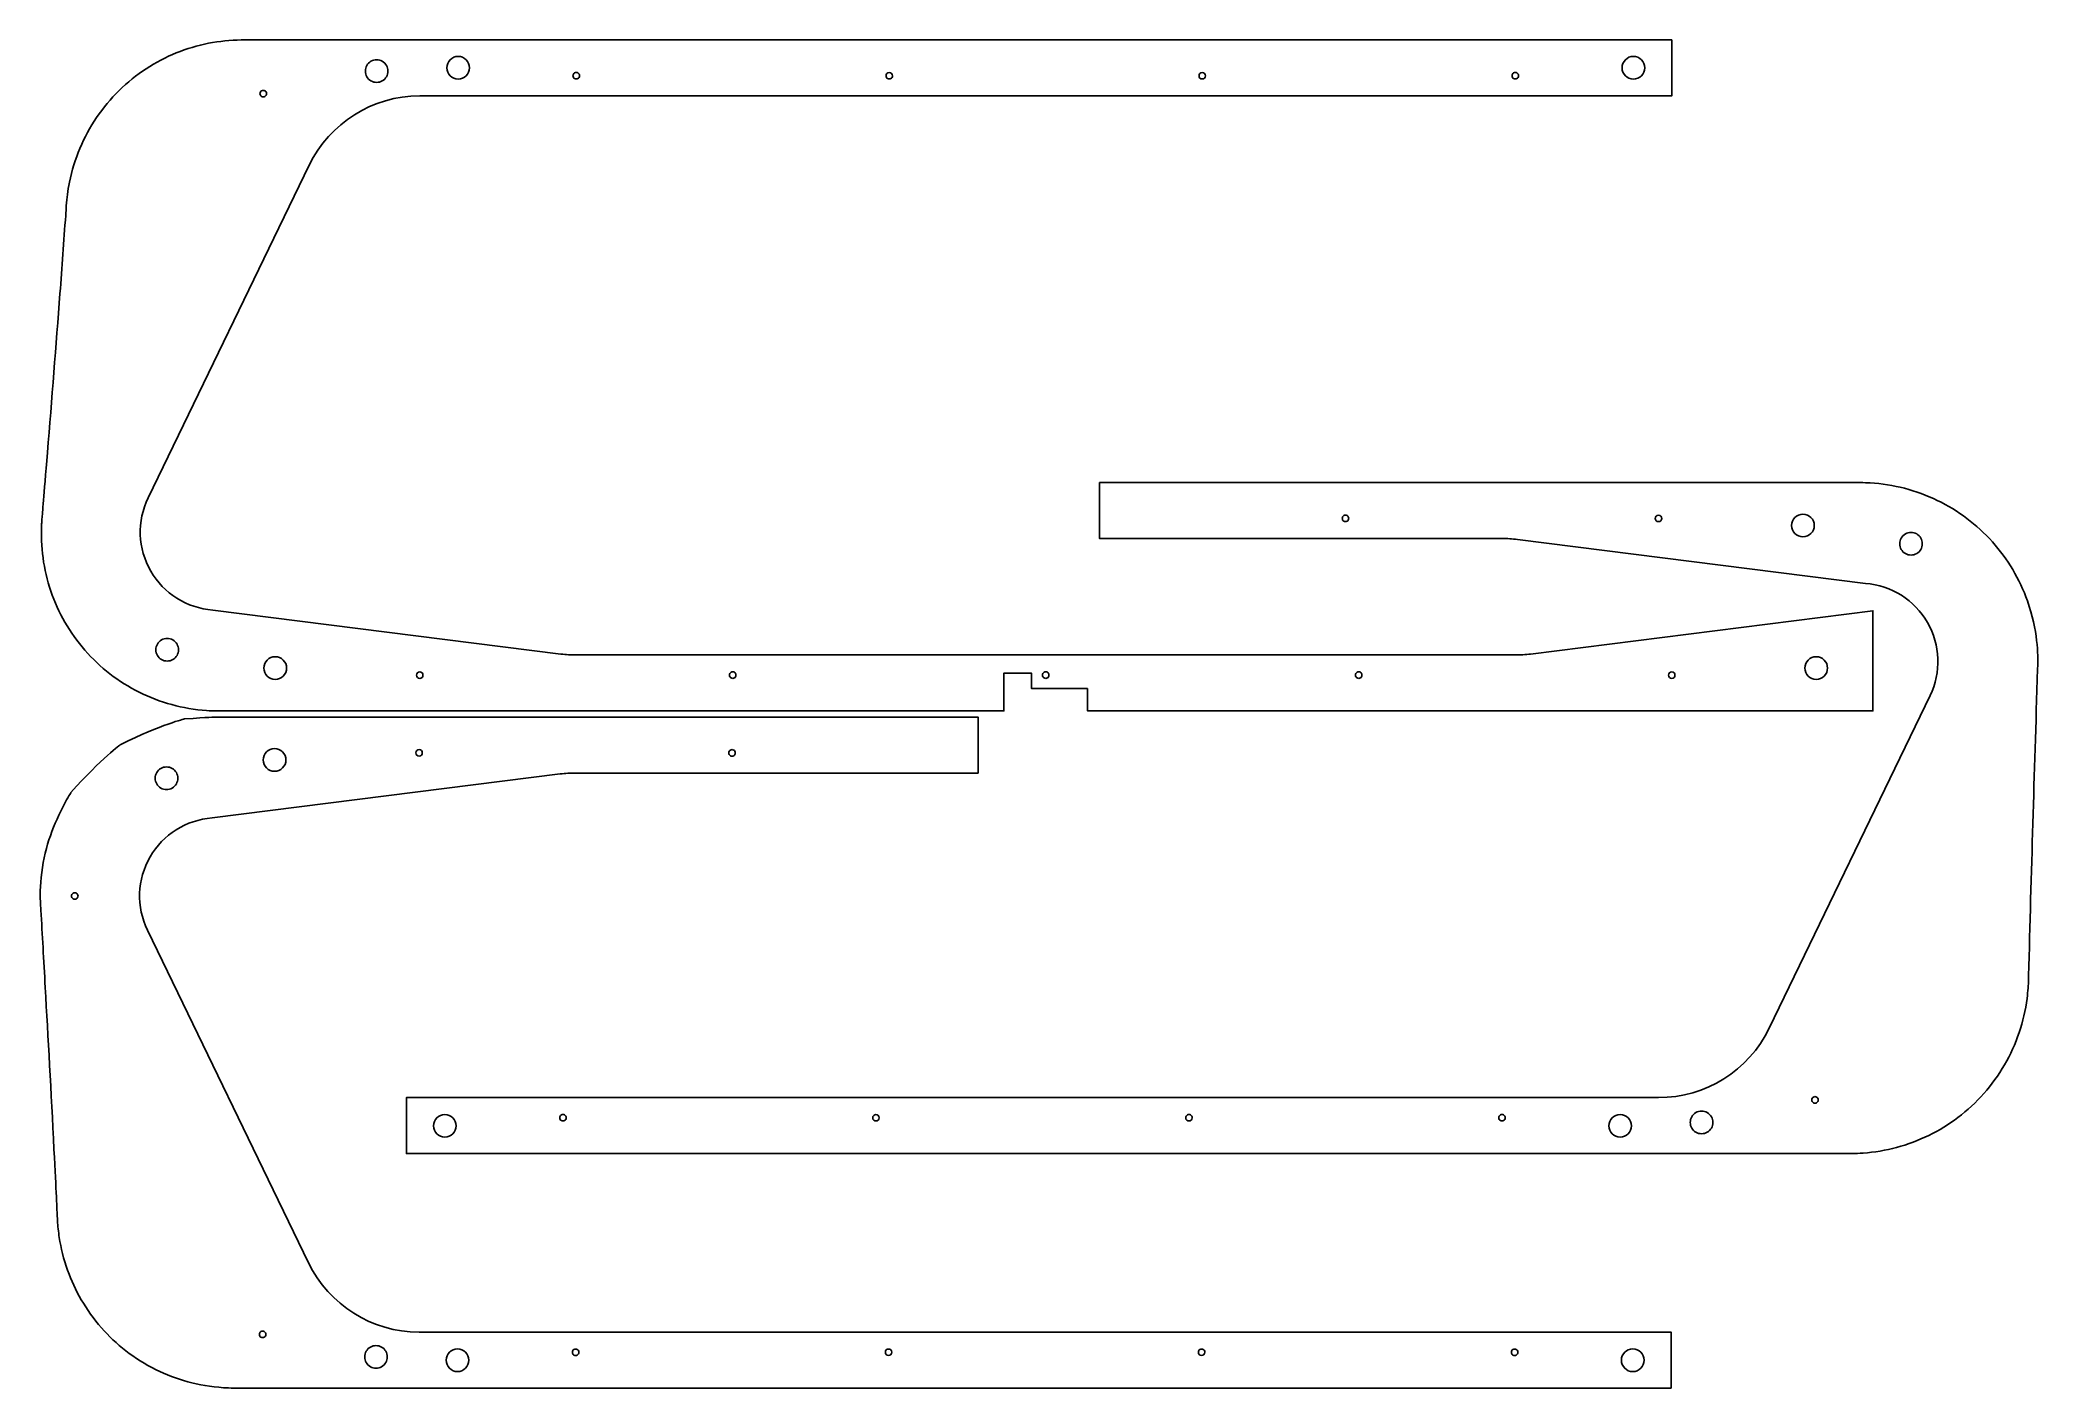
# Model space of a CAD drawing. Header units: millimetres. Extents: x 0.1 to 35.3, y 0.1 to 23.8.
import ezdxf

# ---------------------------------------------------------------- set-up
doc = ezdxf.new("R2010")
doc.units = ezdxf.units.MM
doc.layers.add('Layer_1', color=7, linetype='CONTINUOUS')

msp = doc.modelspace()

# ---------------------------------------------------------------- linework, layer by layer
at = {"layer": 'Layer_1', "color": 7}
for points in [[(6.810108, 22.830478), (28.857373, 22.830478), (28.857373, 23.814727), (3.695841, 23.814727)], [(2.026573, 15.75381), (4.861152, 21.608699)], [(18.780946, 16.022707), (18.780946, 15.038437), (25.867551, 15.038437)], [(32.166804, 16.022707), (18.780946, 16.022707)], [(26.138832, 15.021354), (32.269408, 14.247188)], [(9.294751, 13.005063), (3.164175, 13.779229)], [(18.569161, 12.399022), (18.569161, 12.00371), (32.400702, 12.00371), (32.400702, 13.766208), (26.37273, 13.005063)], [(3.266779, 12.00371), (17.097727, 12.00371), (17.097727, 12.668605), (17.58003, 12.668605), (17.58003, 12.399022), (18.569161, 12.399022)], [(26.101449, 12.98798), (9.566032, 12.98798)], [(33.407011, 12.272607), (30.572431, 6.417718)], [(16.640984, 10.910327), (16.640984, 11.894596), (3.255126, 11.894596)], [(9.554378, 10.910327), (16.640984, 10.910327)], [(3.152522, 10.119078), (9.283098, 10.893243)], [(4.849499, 2.289608), (2.014919, 8.144497)], [(28.623475, 5.195939), (6.576211, 5.195939), (6.576211, 4.21169), (32.005242, 4.21169)], [(3.550438, 0.08358), (28.845719, 0.08358), (28.845719, 1.067828), (6.798455, 1.067828)]]:
    msp.add_lwpolyline(points, dxfattribs=at)
for points in [[(6.250758, 23.267412)], [(7.685136, 23.325958)], [(28.380966, 23.325958)], [(4.111317, 22.870461)], [(9.623121, 23.184811)], [(15.134925, 23.184811)], [(20.646729, 23.184811)], [(26.158533, 23.184811)], [(23.05456, 15.392774)], [(28.566365, 15.392774)], [(30.968481, 15.268025)], [(32.871228, 14.946021)], [(2.562355, 13.080396)], [(4.465102, 12.758392)], [(31.601, 12.758392)], [(6.867219, 12.633643)], [(12.379023, 12.633643)], [(17.890827, 12.633643)], [(23.402631, 12.633643)], [(28.914435, 12.633643)], [(6.741392, 11.264664)], [(12.253196, 11.264664)], [(4.054827, 11.139915)], [(2.152079, 10.817911)], [(0.678407, 8.744981)], [(31.322266, 5.155956)], [(7.052617, 4.700459)], [(9.27505, 4.841606)], [(14.786854, 4.841606)], [(20.298658, 4.841606)], [(25.810462, 4.841606)], [(27.748447, 4.700459)], [(29.182825, 4.759005)], [(3.98549, 1.027845)], [(9.497294, 0.713495)], [(15.009098, 0.713495)], [(20.520902, 0.713495)], [(26.032707, 0.713495)], [(5.840482, 0.630894)], [(7.274861, 0.572348)], [(27.970691, 0.572348)]]:
    msp.add_lwpolyline(points, close=True, dxfattribs=at)
for points in [[(3.091979, 23.755834), (2.704328, 23.679425), (2.330835, 23.529183), (1.993309, 23.308693)], [(3.664971, 23.81458), (3.474501, 23.812702), (3.282681, 23.793424), (3.091979, 23.755834)], [(3.695814, 23.814732), (3.685542, 23.814732), (3.675261, 23.81468), (3.664971, 23.81458)], [(1.993309, 23.308693), (1.651222, 23.085224), (1.353227, 22.794157), (1.119466, 22.448798)], [(5.951791, 23.440021), (5.890124, 23.404417), (5.852136, 23.338619), (5.852136, 23.267412)], [(5.852136, 23.267412), (5.852136, 23.196205), (5.890124, 23.130407), (5.951791, 23.094804)], [(6.151102, 23.440021), (6.089435, 23.475624), (6.013458, 23.475624), (5.951791, 23.440021)], [(6.250758, 23.267412), (6.250758, 23.338619), (6.212769, 23.404417), (6.151102, 23.440021)], [(6.151102, 23.094804), (6.212769, 23.130407), (6.250758, 23.196205), (6.250758, 23.267412)], [(7.485826, 23.525087), (7.375821, 23.525087), (7.286616, 23.435963), (7.286515, 23.325958)], [(7.286515, 23.325958), (7.286616, 23.215953), (7.375821, 23.12683), (7.485826, 23.12683)], [(7.685136, 23.325958), (7.685036, 23.435963), (7.595831, 23.525087), (7.485826, 23.525087)], [(7.485826, 23.12683), (7.595831, 23.12683), (7.685036, 23.215953), (7.685136, 23.325958)], [(9.537491, 23.23425), (9.519828, 23.224052), (9.508948, 23.205206), (9.508948, 23.184811)], [(9.594577, 23.23425), (9.576915, 23.244447), (9.555154, 23.244447), (9.537491, 23.23425)], [(9.623121, 23.184811), (9.623121, 23.205206), (9.61224, 23.224052), (9.594577, 23.23425)], [(15.077838, 23.241898), (15.04631, 23.241898), (15.020752, 23.216339), (15.020752, 23.184811)], [(15.134925, 23.184811), (15.134925, 23.216339), (15.109366, 23.241898), (15.077838, 23.241898)], [(20.589642, 23.241898), (20.558114, 23.241898), (20.532556, 23.216339), (20.532556, 23.184811)], [(20.646729, 23.184811), (20.646729, 23.216339), (20.621171, 23.241898), (20.589642, 23.241898)], [(26.072903, 23.23425), (26.055241, 23.224052), (26.04436, 23.205206), (26.04436, 23.184811)], [(26.12999, 23.23425), (26.112327, 23.244447), (26.090566, 23.244447), (26.072903, 23.23425)], [(26.158533, 23.184811), (26.158533, 23.205206), (26.147653, 23.224052), (26.12999, 23.23425)], [(28.181655, 23.525087), (28.07165, 23.525087), (27.982445, 23.435963), (27.982344, 23.325958)], [(27.982344, 23.325958), (27.982445, 23.215953), (28.07165, 23.12683), (28.181655, 23.12683)], [(28.380966, 23.325958), (28.380865, 23.435963), (28.29166, 23.525087), (28.181655, 23.525087)], [(28.181655, 23.12683), (28.29166, 23.12683), (28.380865, 23.215953), (28.380966, 23.325958)], [(4.025687, 22.9199), (4.008024, 22.909702), (3.997143, 22.890857), (3.997143, 22.870461)], [(3.997143, 22.870461), (3.997143, 22.850066), (4.008024, 22.83122), (4.025687, 22.821023)], [(4.082773, 22.9199), (4.065111, 22.930098), (4.043349, 22.930098), (4.025687, 22.9199)], [(4.111317, 22.870461), (4.111317, 22.890857), (4.100436, 22.909702), (4.082773, 22.9199)], [(4.082773, 22.821023), (4.100436, 22.83122), (4.111317, 22.850066), (4.111317, 22.870461)], [(5.951791, 23.094804), (6.013458, 23.0592), (6.089435, 23.0592), (6.151102, 23.094804)], [(9.508948, 23.184811), (9.508948, 23.164416), (9.519828, 23.14557), (9.537491, 23.135373)], [(9.537491, 23.135373), (9.555154, 23.125175), (9.576915, 23.125175), (9.594577, 23.135373)], [(9.594577, 23.135373), (9.61224, 23.14557), (9.623121, 23.164416), (9.623121, 23.184811)], [(15.020752, 23.184811), (15.020752, 23.164416), (15.031632, 23.14557), (15.049295, 23.135373)], [(15.049295, 23.135373), (15.066958, 23.125175), (15.088719, 23.125175), (15.106382, 23.135373)], [(15.106382, 23.135373), (15.124044, 23.14557), (15.134925, 23.164416), (15.134925, 23.184811)], [(20.532556, 23.184811), (20.532556, 23.153283), (20.558114, 23.127725), (20.589642, 23.127725)], [(20.589642, 23.127725), (20.621171, 23.127725), (20.646729, 23.153283), (20.646729, 23.184811)], [(26.04436, 23.184811), (26.04436, 23.164416), (26.055241, 23.14557), (26.072903, 23.135373)], [(26.072903, 23.135373), (26.090566, 23.125175), (26.112327, 23.125175), (26.12999, 23.135373)], [(26.12999, 23.135373), (26.147653, 23.14557), (26.158533, 23.164416), (26.158533, 23.184811)], [(4.025687, 22.821023), (4.043349, 22.810825), (4.065111, 22.810825), (4.082773, 22.821023)], [(6.810132, 22.830481), (5.979988, 22.830481), (5.222916, 22.355878), (4.861175, 21.608694)], [(1.119466, 22.448798), (0.889215, 22.108621), (0.72634, 21.723172), (0.643003, 21.312093)], [(0.643003, 21.312093), (0.610011, 21.149349), (0.596597, 21.038249), (0.586829, 20.89548)], [(0.586829, 20.89548), (0.583332, 20.84438), (0.579541, 20.789278), (0.575173, 20.726322)], [(0.575173, 20.726322), (0.543833, 20.274543), (0.510042, 19.811607), (0.475317, 19.351126)], [(0.475317, 19.351126), (0.406266, 18.43545), (0.330518, 17.489552), (0.253925, 16.552301)], [(0.253925, 16.552301), (0.188432, 15.750885), (0.167423, 15.499754), (0.157844, 15.383676)], [(32.350808, 16.017306), (32.290523, 16.020839), (32.256034, 16.022694), (32.166754, 16.022694)], [(33.533658, 15.709788), (33.161881, 15.889561), (32.759804, 15.993336), (32.350808, 16.017306)], [(2.026584, 15.753776), (1.827788, 15.343159), (1.84511, 14.860766), (2.072845, 14.465465)], [(34.50347, 14.979407), (34.229866, 15.285056), (33.900043, 15.532624), (33.533658, 15.709788)], [(0.151803, 15.295422), (0.130157, 14.897535), (0.183782, 14.495193), (0.315153, 14.110567)], [(0.157844, 15.383676), (0.154575, 15.344057), (0.153147, 15.320131), (0.151803, 15.295422)], [(23.083104, 15.442212), (23.065441, 15.432015), (23.05456, 15.413169), (23.05456, 15.392774)], [(23.05456, 15.392774), (23.05456, 15.372379), (23.065441, 15.353533), (23.083104, 15.343336)], [(23.14019, 15.442212), (23.122528, 15.45241), (23.100766, 15.45241), (23.083104, 15.442212)], [(23.083104, 15.343336), (23.100766, 15.333138), (23.122528, 15.333138), (23.14019, 15.343336)], [(23.168733, 15.392774), (23.168733, 15.413169), (23.157853, 15.432015), (23.14019, 15.442212)], [(23.14019, 15.343336), (23.157853, 15.353533), (23.168733, 15.372379), (23.168733, 15.392774)], [(28.623451, 15.449727), (28.591975, 15.449727), (28.566438, 15.42425), (28.566365, 15.392774)], [(28.566365, 15.392774), (28.566438, 15.361298), (28.591975, 15.335821), (28.623451, 15.335821)], [(28.680537, 15.392774), (28.680464, 15.42425), (28.654927, 15.449727), (28.623451, 15.449727)], [(28.623451, 15.335821), (28.654927, 15.335821), (28.680464, 15.361298), (28.680537, 15.392774)], [(31.167792, 15.467154), (31.057787, 15.467154), (30.968582, 15.37803), (30.968481, 15.268025)], [(30.968481, 15.268025), (30.968582, 15.15802), (31.057787, 15.068897), (31.167792, 15.068897)], [(31.367103, 15.268025), (31.367002, 15.37803), (31.277797, 15.467154), (31.167792, 15.467154)], [(31.167792, 15.068897), (31.277797, 15.068897), (31.367002, 15.15802), (31.367103, 15.268025)], [(33.170195, 15.11863), (33.108528, 15.154234), (33.032551, 15.154234), (32.970884, 15.11863)], [(26.138834, 15.021383), (26.048853, 15.032745), (25.958246, 15.038443), (25.867549, 15.038443)], [(32.970884, 15.11863), (32.909216, 15.083026), (32.871228, 15.017228), (32.871228, 14.946021)], [(32.871228, 14.946021), (32.871228, 14.874814), (32.909216, 14.809016), (32.970884, 14.773413)], [(33.26985, 14.946021), (33.26985, 15.017228), (33.231862, 15.083026), (33.170195, 15.11863)], [(33.170195, 14.773413), (33.231862, 14.809016), (33.26985, 14.874814), (33.26985, 14.946021)], [(35.120824, 13.939778), (34.983905, 14.324672), (34.773766, 14.677451), (34.50347, 14.979407)], [(2.072845, 14.465465), (2.30058, 14.070164), (2.709203, 13.813202), (3.164143, 13.779205)], [(32.970884, 14.773413), (33.032551, 14.737809), (33.108528, 14.737809), (33.170195, 14.773413)], [(0.315153, 14.110567), (0.444194, 13.732755), (0.645828, 13.379464), (0.913324, 13.072356)], [(33.360738, 13.560952), (33.133004, 13.956253), (32.72438, 14.213215), (32.26944, 14.247212)], [(35.301066, 12.786372), (35.30737, 12.98722), (35.304723, 13.422817), (35.120824, 13.939778)], [(33.406999, 12.272641), (33.605795, 12.683258), (33.588473, 13.165651), (33.360738, 13.560952)], [(0.913324, 13.072356), (1.178086, 12.768385), (1.502156, 12.515797), (1.870181, 12.332216)], [(2.263388, 13.253004), (2.201721, 13.217401), (2.163733, 13.151603), (2.163733, 13.080396)], [(2.163733, 13.080396), (2.163733, 13.009189), (2.201721, 12.943391), (2.263388, 12.907787)], [(2.4627, 13.253004), (2.401033, 13.288608), (2.325056, 13.288608), (2.263388, 13.253004)], [(2.562355, 13.080396), (2.562355, 13.151603), (2.524367, 13.217401), (2.4627, 13.253004)], [(2.4627, 12.907787), (2.524367, 12.943391), (2.562355, 13.009189), (2.562355, 13.080396)], [(2.263388, 12.907787), (2.325056, 12.872183), (2.401033, 12.872183), (2.4627, 12.907787)], [(4.265791, 12.95752), (4.155786, 12.95752), (4.066581, 12.868397), (4.06648, 12.758392)], [(4.06648, 12.758392), (4.066581, 12.648387), (4.155786, 12.559263), (4.265791, 12.559263)], [(4.465102, 12.758392), (4.465001, 12.868397), (4.375796, 12.95752), (4.265791, 12.95752)], [(4.265791, 12.559263), (4.375796, 12.559263), (4.465001, 12.648387), (4.465102, 12.758392)], [(6.810132, 12.690596), (6.778656, 12.690596), (6.75312, 12.665119), (6.753046, 12.633643)], [(6.867219, 12.633643), (6.867145, 12.665119), (6.841608, 12.690596), (6.810132, 12.690596)], [(9.294749, 13.005034), (9.384731, 12.993672), (9.475338, 12.987974), (9.566034, 12.987974)], [(12.293393, 12.683081), (12.27573, 12.672884), (12.26485, 12.654038), (12.26485, 12.633643)], [(12.35048, 12.683081), (12.332817, 12.693279), (12.311056, 12.693279), (12.293393, 12.683081)], [(12.379023, 12.633643), (12.379023, 12.654038), (12.368142, 12.672884), (12.35048, 12.683081)], [(17.805197, 12.683081), (17.787535, 12.672884), (17.776654, 12.654038), (17.776654, 12.633643)], [(17.862284, 12.683081), (17.844621, 12.693279), (17.82286, 12.693279), (17.805197, 12.683081)], [(17.890827, 12.633643), (17.890827, 12.654038), (17.879946, 12.672884), (17.862284, 12.683081)], [(23.317001, 12.683081), (23.299339, 12.672884), (23.288458, 12.654038), (23.288458, 12.633643)], [(23.374088, 12.683081), (23.356425, 12.693279), (23.334664, 12.693279), (23.317001, 12.683081)], [(23.402631, 12.633643), (23.402631, 12.654038), (23.39175, 12.672884), (23.374088, 12.683081)], [(26.101447, 12.987974), (26.192143, 12.987974), (26.28275, 12.993672), (26.372732, 13.005034)], [(28.857349, 12.690596), (28.825873, 12.690596), (28.800336, 12.665119), (28.800262, 12.633643)], [(28.914435, 12.633643), (28.914361, 12.665119), (28.888824, 12.690596), (28.857349, 12.690596)], [(31.40169, 12.95752), (31.291685, 12.95752), (31.20248, 12.868397), (31.202379, 12.758392)], [(31.202379, 12.758392), (31.20248, 12.648387), (31.291685, 12.559263), (31.40169, 12.559263)], [(31.601, 12.758392), (31.6009, 12.868397), (31.511695, 12.95752), (31.40169, 12.95752)], [(31.40169, 12.559263), (31.511695, 12.559263), (31.6009, 12.648387), (31.601, 12.758392)], [(35.215922, 10.021436), (35.243085, 10.934268), (35.267709, 11.723548), (35.299725, 12.743666)], [(35.299725, 12.743666), (35.300121, 12.756421), (35.300569, 12.770681), (35.301066, 12.786372)], [(1.870181, 12.332216), (2.236344, 12.149565), (2.638682, 12.038981), (3.055232, 12.010856)], [(6.753046, 12.633643), (6.75312, 12.602167), (6.778656, 12.57669), (6.810132, 12.57669)], [(6.810132, 12.57669), (6.841608, 12.57669), (6.867145, 12.602167), (6.867219, 12.633643)], [(12.26485, 12.633643), (12.26485, 12.613248), (12.27573, 12.594402), (12.293393, 12.584205)], [(12.293393, 12.584205), (12.311056, 12.574007), (12.332817, 12.574007), (12.35048, 12.584205)], [(12.35048, 12.584205), (12.368142, 12.594402), (12.379023, 12.613248), (12.379023, 12.633643)], [(17.776654, 12.633643), (17.776654, 12.613248), (17.787535, 12.594402), (17.805197, 12.584205)], [(17.805197, 12.584205), (17.82286, 12.574007), (17.844621, 12.574007), (17.862284, 12.584205)], [(17.862284, 12.584205), (17.879946, 12.594402), (17.890827, 12.613248), (17.890827, 12.633643)], [(23.288458, 12.633643), (23.288458, 12.613248), (23.299339, 12.594402), (23.317001, 12.584205)], [(23.317001, 12.584205), (23.334664, 12.574007), (23.356425, 12.574007), (23.374088, 12.584205)], [(23.374088, 12.584205), (23.39175, 12.594402), (23.402631, 12.613248), (23.402631, 12.633643)], [(28.800262, 12.633643), (28.800336, 12.602167), (28.825873, 12.57669), (28.857349, 12.57669)], [(28.857349, 12.57669), (28.888824, 12.57669), (28.914361, 12.602167), (28.914435, 12.633643)], [(3.055232, 12.010856), (3.12443, 12.006184), (3.162213, 12.003723), (3.266829, 12.003723)], [(2.669665, 11.862657), (2.669665, 11.862657), (2.274249, 11.768686), (1.544226, 11.413975)], [(3.255176, 11.894584), (3.163835, 11.894584), (3.117401, 11.892352), (2.669665, 11.862657)], [(1.544226, 11.413975), (1.544226, 11.413975), (1.212628, 11.176755), (0.668398, 10.56812)], [(4.254138, 11.339043), (4.144133, 11.339043), (4.054928, 11.24992), (4.054827, 11.139915)], [(4.453448, 11.139915), (4.453348, 11.24992), (4.364143, 11.339043), (4.254138, 11.339043)], [(6.798479, 11.321617), (6.767003, 11.321617), (6.741466, 11.296139), (6.741392, 11.264664)], [(6.741392, 11.264664), (6.741466, 11.233188), (6.767003, 11.207711), (6.798479, 11.207711)], [(6.855565, 11.264664), (6.855491, 11.296139), (6.829955, 11.321617), (6.798479, 11.321617)], [(6.798479, 11.207711), (6.829955, 11.207711), (6.855491, 11.233188), (6.855565, 11.264664)], [(12.281739, 11.314102), (12.264077, 11.303905), (12.253196, 11.285059), (12.253196, 11.264664)], [(12.253196, 11.264664), (12.253196, 11.244269), (12.264077, 11.225423), (12.281739, 11.215225)], [(12.338826, 11.314102), (12.321163, 11.3243), (12.299402, 11.3243), (12.281739, 11.314102)], [(12.367369, 11.264664), (12.367369, 11.285059), (12.356489, 11.303905), (12.338826, 11.314102)], [(12.338826, 11.215225), (12.356489, 11.225423), (12.367369, 11.244269), (12.367369, 11.264664)], [(2.251735, 10.99052), (2.190068, 10.954916), (2.152079, 10.889118), (2.152079, 10.817911)], [(2.451046, 10.99052), (2.389379, 11.026123), (2.313402, 11.026123), (2.251735, 10.99052)], [(2.550702, 10.817911), (2.550702, 10.889118), (2.512713, 10.954916), (2.451046, 10.99052)], [(4.054827, 11.139915), (4.054928, 11.02991), (4.144133, 10.940786), (4.254138, 10.940786)], [(4.254138, 10.940786), (4.364143, 10.940786), (4.453348, 11.02991), (4.453448, 11.139915)], [(9.554381, 10.910333), (9.463684, 10.910333), (9.373077, 10.904635), (9.283095, 10.893272)], [(12.281739, 11.215225), (12.299402, 11.205028), (12.321163, 11.205028), (12.338826, 11.215225)], [(0.668398, 10.56812), (0.668398, 10.56812), (0.45021, 10.219305), (0.305352, 9.806526)], [(2.152079, 10.817911), (2.152079, 10.746704), (2.190068, 10.680906), (2.251735, 10.645303)], [(2.251735, 10.645303), (2.313402, 10.609699), (2.389379, 10.609699), (2.451046, 10.645303)], [(2.451046, 10.645303), (2.512713, 10.680906), (2.550702, 10.746704), (2.550702, 10.817911)], [(3.152488, 10.119102), (2.697549, 10.085104), (2.288926, 9.828142), (2.061191, 9.432841)], [(35.141345, 7.344867), (35.163849, 8.230565), (35.189825, 9.144451), (35.215922, 10.021436)], [(0.305352, 9.806526), (0.237151, 9.612183), (0.182805, 9.397051), (0.152864, 9.158357)], [(0.152864, 9.158357), (0.122484, 8.916145), (0.125006, 8.735718), (0.133528, 8.586446)], [(2.061191, 9.432841), (1.833457, 9.03754), (1.816135, 8.555148), (2.014931, 8.144531)], [(0.764038, 8.79442), (0.746375, 8.804618), (0.724613, 8.804618), (0.706951, 8.79442)], [(0.133528, 8.586446), (0.135277, 8.555811), (0.136952, 8.526469), (0.138566, 8.498171)], [(0.138566, 8.498171), (0.163531, 8.060752), (0.188252, 7.62702), (0.215991, 7.133481)], [(0.706951, 8.79442), (0.689288, 8.784223), (0.678407, 8.765377), (0.678407, 8.744981)], [(0.678407, 8.744981), (0.678407, 8.724586), (0.689288, 8.70574), (0.706951, 8.695543)], [(0.706951, 8.695543), (0.724613, 8.685345), (0.746375, 8.685345), (0.764038, 8.695543)], [(0.792581, 8.744981), (0.792581, 8.765377), (0.7817, 8.784223), (0.764038, 8.79442)], [(0.764038, 8.695543), (0.7817, 8.70574), (0.792581, 8.724586), (0.792581, 8.744981)], [(0.215991, 7.133481), (0.265007, 6.261389), (0.317993, 5.301291), (0.369675, 4.28439)], [(35.113734, 6.942859), (35.131009, 7.074709), (35.137197, 7.18074), (35.139565, 7.274568)], [(35.139565, 7.274568), (35.140179, 7.298739), (35.140767, 7.322093), (35.141345, 7.344867)], [(34.716599, 5.773736), (34.925822, 6.134817), (35.059939, 6.532269), (35.113734, 6.942859)], [(28.623451, 5.195936), (29.453595, 5.195936), (30.210667, 5.670539), (30.572408, 6.417723)], [(33.89549, 4.845461), (34.229647, 5.098118), (34.508236, 5.414141), (34.716599, 5.773736)], [(29.282481, 4.931613), (29.220814, 4.89601), (29.182825, 4.830212), (29.182825, 4.759005)], [(29.481792, 4.931613), (29.420125, 4.967217), (29.344148, 4.967217), (29.282481, 4.931613)], [(29.581448, 4.759005), (29.581448, 4.830212), (29.543459, 4.89601), (29.481792, 4.931613)], [(31.35081, 5.205394), (31.333147, 5.195197), (31.322266, 5.176351), (31.322266, 5.155956)], [(31.322266, 5.155956), (31.322266, 5.13556), (31.333147, 5.116715), (31.35081, 5.106517)], [(31.407897, 5.205394), (31.390234, 5.215592), (31.368473, 5.215592), (31.35081, 5.205394)], [(31.35081, 5.106517), (31.368473, 5.096319), (31.390234, 5.096319), (31.407897, 5.106517)], [(31.43644, 5.155956), (31.43644, 5.176351), (31.425559, 5.195197), (31.407897, 5.205394)], [(31.407897, 5.106517), (31.425559, 5.116715), (31.43644, 5.13556), (31.43644, 5.155956)], [(7.251928, 4.899587), (7.141923, 4.899587), (7.052718, 4.810464), (7.052617, 4.700459)], [(7.052617, 4.700459), (7.052718, 4.590454), (7.141923, 4.50133), (7.251928, 4.50133)], [(7.451239, 4.700459), (7.451138, 4.810464), (7.361933, 4.899587), (7.251928, 4.899587)], [(7.251928, 4.50133), (7.361933, 4.50133), (7.451138, 4.590454), (7.451239, 4.700459)], [(9.303593, 4.891044), (9.285931, 4.880847), (9.27505, 4.862001), (9.27505, 4.841606)], [(9.27505, 4.841606), (9.27505, 4.821211), (9.285931, 4.802365), (9.303593, 4.792167)], [(9.36068, 4.891044), (9.343017, 4.901242), (9.321256, 4.901242), (9.303593, 4.891044)], [(9.303593, 4.792167), (9.321256, 4.78197), (9.343017, 4.78197), (9.36068, 4.792167)], [(9.389223, 4.841606), (9.389223, 4.862001), (9.378342, 4.880847), (9.36068, 4.891044)], [(9.36068, 4.792167), (9.378342, 4.802365), (9.389223, 4.821211), (9.389223, 4.841606)], [(14.843941, 4.898692), (14.812413, 4.898692), (14.786854, 4.873134), (14.786854, 4.841606)], [(14.786854, 4.841606), (14.786854, 4.810078), (14.812413, 4.784519), (14.843941, 4.784519)], [(14.901027, 4.841606), (14.901027, 4.873134), (14.875469, 4.898692), (14.843941, 4.898692)], [(14.843941, 4.784519), (14.875469, 4.784519), (14.901027, 4.810078), (14.901027, 4.841606)], [(20.327202, 4.891044), (20.309539, 4.880847), (20.298658, 4.862001), (20.298658, 4.841606)], [(20.298658, 4.841606), (20.298658, 4.810078), (20.324217, 4.784519), (20.355745, 4.784519)], [(20.384288, 4.891044), (20.366625, 4.901242), (20.344864, 4.901242), (20.327202, 4.891044)], [(20.355745, 4.784519), (20.387273, 4.784519), (20.412831, 4.810078), (20.412831, 4.841606)], [(20.412831, 4.841606), (20.412831, 4.862001), (20.401951, 4.880847), (20.384288, 4.891044)], [(25.839006, 4.891044), (25.821343, 4.880847), (25.810462, 4.862001), (25.810462, 4.841606)], [(25.810462, 4.841606), (25.810462, 4.821211), (25.821343, 4.802365), (25.839006, 4.792167)], [(25.896092, 4.891044), (25.87843, 4.901242), (25.856668, 4.901242), (25.839006, 4.891044)], [(25.839006, 4.792167), (25.856668, 4.78197), (25.87843, 4.78197), (25.896092, 4.792167)], [(25.924636, 4.841606), (25.924636, 4.862001), (25.913755, 4.880847), (25.896092, 4.891044)], [(25.896092, 4.792167), (25.913755, 4.802365), (25.924636, 4.821211), (25.924636, 4.841606)], [(27.947758, 4.899587), (27.837752, 4.899587), (27.748547, 4.810464), (27.748447, 4.700459)], [(27.748447, 4.700459), (27.748547, 4.590454), (27.837752, 4.50133), (27.947758, 4.50133)], [(28.147068, 4.700459), (28.146968, 4.810464), (28.057763, 4.899587), (27.947758, 4.899587)], [(27.947758, 4.50133), (28.057763, 4.50133), (28.146968, 4.590454), (28.147068, 4.700459)], [(29.182825, 4.759005), (29.182825, 4.687798), (29.220814, 4.622), (29.282481, 4.586396)], [(29.282481, 4.586396), (29.344148, 4.550793), (29.420125, 4.550793), (29.481792, 4.586396)], [(29.481792, 4.586396), (29.543459, 4.622), (29.581448, 4.687798), (29.581448, 4.759005)], [(32.817761, 4.318677), (33.20918, 4.423623), (33.574841, 4.603017), (33.89549, 4.845461)], [(0.369675, 4.28439), (0.408139, 3.527574), (0.422103, 3.217655), (0.42877, 3.074642)], [(32.227845, 4.219583), (32.427998, 4.233807), (32.625502, 4.267129), (32.817761, 4.318677)], [(32.005254, 4.211685), (32.109642, 4.211685), (32.151836, 4.214182), (32.227845, 4.219583)], [(0.42877, 3.074642), (0.429603, 3.056677), (0.430468, 3.041352), (0.431279, 3.028108)], [(0.431279, 3.028108), (0.43695, 2.935497), (0.446969, 2.836979), (0.463419, 2.73164)], [(0.463419, 2.73164), (0.49198, 2.548751), (0.538164, 2.356358), (0.609755, 2.156082)], [(0.609755, 2.156082), (0.734066, 1.808323), (0.926566, 1.460686), (1.206814, 1.142156)], [(4.849522, 2.289612), (5.211262, 1.542429), (5.968334, 1.067826), (6.798479, 1.067826)], [(1.206814, 1.142156), (1.457875, 0.856799), (1.776009, 0.599131), (2.167645, 0.405866)], [(4.014033, 1.077284), (3.99637, 1.067086), (3.98549, 1.048241), (3.98549, 1.027845)], [(4.07112, 1.077284), (4.053457, 1.087482), (4.031696, 1.087482), (4.014033, 1.077284)], [(4.099663, 1.027845), (4.099663, 1.048241), (4.088783, 1.067086), (4.07112, 1.077284)], [(3.98549, 1.027845), (3.98549, 1.00745), (3.99637, 0.988604), (4.014033, 0.978407)], [(4.014033, 0.978407), (4.031696, 0.968209), (4.053457, 0.968209), (4.07112, 0.978407)], [(4.07112, 0.978407), (4.088783, 0.988604), (4.099663, 1.00745), (4.099663, 1.027845)], [(5.940138, 0.803503), (5.878471, 0.767899), (5.840482, 0.702101), (5.840482, 0.630894)], [(6.139449, 0.803503), (6.077782, 0.839106), (6.001805, 0.839106), (5.940138, 0.803503)], [(6.239104, 0.630894), (6.239104, 0.702101), (6.201116, 0.767899), (6.139449, 0.803503)], [(7.474172, 0.771477), (7.364167, 0.771477), (7.274962, 0.682353), (7.274861, 0.572348)], [(7.673483, 0.572348), (7.673382, 0.682353), (7.584177, 0.771477), (7.474172, 0.771477)], [(9.525837, 0.762934), (9.508175, 0.752736), (9.497294, 0.733891), (9.497294, 0.713495)], [(9.497294, 0.713495), (9.497294, 0.6931), (9.508175, 0.674255), (9.525837, 0.664057)], [(9.582924, 0.762934), (9.565261, 0.773131), (9.5435, 0.773131), (9.525837, 0.762934)], [(9.611467, 0.713495), (9.611467, 0.733891), (9.600587, 0.752736), (9.582924, 0.762934)], [(9.582924, 0.664057), (9.600587, 0.674255), (9.611467, 0.6931), (9.611467, 0.713495)], [(15.066185, 0.770582), (15.034657, 0.770582), (15.009098, 0.745023), (15.009098, 0.713495)], [(15.009098, 0.713495), (15.009098, 0.681967), (15.034657, 0.656409), (15.066185, 0.656409)], [(15.123271, 0.713495), (15.123271, 0.745023), (15.097713, 0.770582), (15.066185, 0.770582)], [(15.066185, 0.656409), (15.097713, 0.656409), (15.123271, 0.681967), (15.123271, 0.713495)], [(20.549446, 0.762934), (20.531783, 0.752736), (20.520902, 0.733891), (20.520902, 0.713495)], [(20.520902, 0.713495), (20.520902, 0.681967), (20.546461, 0.656409), (20.577989, 0.656409)], [(20.606532, 0.762934), (20.58887, 0.773131), (20.567108, 0.773131), (20.549446, 0.762934)], [(20.577989, 0.656409), (20.609517, 0.656409), (20.635075, 0.681967), (20.635075, 0.713495)], [(20.635075, 0.713495), (20.635075, 0.733891), (20.624195, 0.752736), (20.606532, 0.762934)], [(26.06125, 0.762934), (26.043587, 0.752736), (26.032707, 0.733891), (26.032707, 0.713495)], [(26.032707, 0.713495), (26.032707, 0.6931), (26.043587, 0.674255), (26.06125, 0.664057)], [(26.118336, 0.762934), (26.100674, 0.773131), (26.078913, 0.773131), (26.06125, 0.762934)], [(26.14688, 0.713495), (26.14688, 0.733891), (26.135999, 0.752736), (26.118336, 0.762934)], [(26.118336, 0.664057), (26.135999, 0.674255), (26.14688, 0.6931), (26.14688, 0.713495)], [(28.170002, 0.771477), (28.059997, 0.771477), (27.970792, 0.682353), (27.970691, 0.572348)], [(28.369312, 0.572348), (28.369212, 0.682353), (28.280007, 0.771477), (28.170002, 0.771477)], [(2.167645, 0.405866), (2.513451, 0.235218), (2.911901, 0.117476), (3.354188, 0.089724)], [(5.840482, 0.630894), (5.840482, 0.559687), (5.878471, 0.493889), (5.940138, 0.458286)], [(5.940138, 0.458286), (6.001805, 0.422682), (6.077782, 0.422682), (6.139449, 0.458286)], [(6.139449, 0.458286), (6.201116, 0.493889), (6.239104, 0.559687), (6.239104, 0.630894)], [(7.274861, 0.572348), (7.274962, 0.462343), (7.364167, 0.37322), (7.474172, 0.37322)], [(7.474172, 0.37322), (7.584177, 0.37322), (7.673382, 0.462343), (7.673483, 0.572348)], [(9.525837, 0.664057), (9.5435, 0.65386), (9.565261, 0.65386), (9.582924, 0.664057)], [(26.06125, 0.664057), (26.078913, 0.65386), (26.100674, 0.65386), (26.118336, 0.664057)], [(27.970691, 0.572348), (27.970792, 0.462343), (28.059997, 0.37322), (28.170002, 0.37322)], [(28.170002, 0.37322), (28.280007, 0.37322), (28.369212, 0.462343), (28.369312, 0.572348)], [(3.354188, 0.089724), (3.423968, 0.085346), (3.457735, 0.083575), (3.550418, 0.083575)]]:
    msp.add_open_spline(points, degree=3, dxfattribs=at)

doc.saveas('drawing.dxf')
